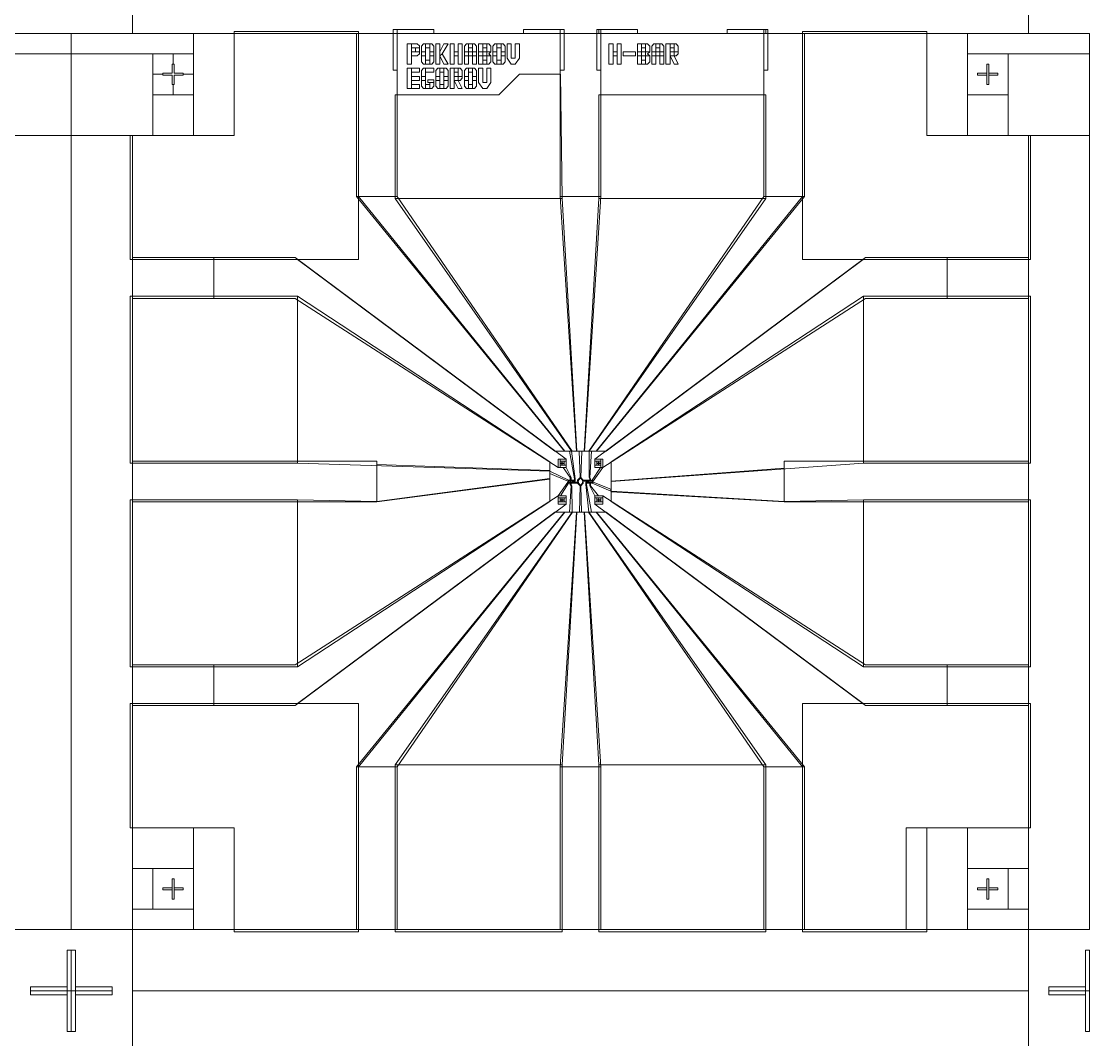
# Model space of a CAD drawing. Header units: millimetres. Extents: x -11355 to -1355, y 1102 to 18602.
# Drawn here: x -3978 to -1355, y 3482 to 5982 of the extents above; entities that cross this region are included whole.
import ezdxf

# ---------------------------------------------------------------- set-up
doc = ezdxf.new("R2010")
doc.units = ezdxf.units.MM
doc.header["$MEASUREMENT"] = 0
doc.layers.add('Etching', color=7, linetype='Continuous')
doc.layers.add('Ohmic', color=7, linetype='Continuous')
doc.layers.add('Mark', color=7, linetype='Continuous', plot=False)

msp = doc.modelspace()

# ---------------------------------------------------------------- linework, layer by layer
at = {"layer": 'Etching', "color": 242, "lineweight": 9}
for points in [[(-3705, 5951.5), (-1505, 5951.5), (-1505, 6101.5), (-3705, 6101.5), (-3705, 5951.5)], [(-4155, 5901.5), (-3855, 5901.5), (-3855, 5951.5), (-4155, 5951.5), (-4155, 5901.5)], [(-3855, 5901.5), (-3555, 5901.5), (-3555, 5951.5), (-3855, 5951.5), (-3855, 5901.5)], [(-3555, 5701.5), (-3455, 5701.5), (-3455, 5951.5), (-3555, 5951.5), (-3555, 5701.5)], [(-3155, 5551.5), (-3055, 5551.5), (-3055, 5951.5), (-3155, 5951.5), (-3155, 5551.5)], [(-2655, 5551.5), (-2555, 5551.5), (-2555, 5951.5), (-2655, 5951.5), (-2655, 5551.5)], [(-2155, 5551.5), (-2055, 5551.5), (-2055, 5951.5), (-2155, 5951.5), (-2155, 5551.5)], [(-1755, 5701.5), (-1655, 5701.5), (-1655, 5951.5), (-1755, 5951.5), (-1755, 5701.5)], [(-1655, 5901.5), (-1355, 5901.5), (-1355, 5951.5), (-1655, 5951.5), (-1655, 5901.5)], [(-4055, 5701.5), (-3855, 5701.5), (-3855, 5901.5), (-4055, 5901.5), (-4055, 5701.5)], [(-3855, 5701.5), (-3655, 5701.5), (-3655, 5901.5), (-3855, 5901.5), (-3855, 5701.5)], [(-1555, 5701.5), (-1355, 5701.5), (-1355, 5901.5), (-1555, 5901.5), (-1555, 5701.5)], [(-3655, 5701.5), (-3555, 5701.5), (-3555, 5801.5), (-3655, 5801.5), (-3655, 5701.5)], [(-1655, 5701.5), (-1555, 5701.5), (-1555, 5801.5), (-1655, 5801.5), (-1655, 5701.5)], [(-4005, 3751.5), (-3855, 3751.5), (-3855, 5701.5), (-4005, 5701.5), (-4005, 3751.5)], [(-3855, 3751.5), (-3705, 3751.5), (-3705, 5701.5), (-3855, 5701.5), (-3855, 3751.5)], [(-1505, 3751.5), (-1355, 3751.5), (-1355, 5701.5), (-1505, 5701.5), (-1505, 3751.5)], [(-2644.303, 4926.332), (-3155, 5551.5), (-3055, 5551.5), (-2625.63, 4926.5), (-2644.303, 4926.332)], [(-2614.921, 4926.501), (-2655, 5551.5), (-2555, 5551.5), (-2595.079, 4926.501), (-2614.921, 4926.501)], [(-2565.697, 4926.332), (-2055, 5551.5), (-2155, 5551.5), (-2584.37, 4926.5), (-2565.697, 4926.332)], [(-3705, 5301.5), (-3505, 5301.5), (-3505, 5401.5), (-3705, 5401.5), (-3705, 5301.5)], [(-3305, 5401.5), (-3505, 5401.5), (-3505, 5301.5), (-3305, 5301.5), (-2660, 4886.5), (-2660, 4906.5), (-2640, 4906.5), (-3305, 5401.5)], [(-1905, 5401.5), (-1705, 5401.5), (-1705, 5301.5), (-1905, 5301.5), (-2550, 4886.5), (-2550, 4906.5), (-2570, 4906.5), (-1905, 5401.5)], [(-1705, 5301.5), (-1505, 5301.5), (-1505, 5401.5), (-1705, 5401.5), (-1705, 5301.5)], [(-2660, 4886.5), (-2655, 4886.5), (-2655, 4906.5), (-2660, 4906.5), (-2660, 4886.5)], [(-2655, 4901.5), (-2640, 4901.5), (-2640, 4906.5), (-2655, 4906.5), (-2655, 4901.5)], [(-2632, 4926.442), (-2626.674, 4926.5), (-2618, 4858.5), (-2620, 4858.5), (-2632, 4926.442)], [(-2606, 4861.5), (-2604.001, 4861.5), (-2602, 4926.501), (-2608, 4926.501), (-2606, 4861.5)], [(-2578, 4926.442), (-2583.326, 4926.5), (-2584, 4861.5), (-2582, 4861.501), (-2578, 4926.442)], [(-2570, 4901.5), (-2555, 4901.5), (-2555, 4906.5), (-2570, 4906.5), (-2570, 4901.5)], [(-2555, 4886.5), (-2550, 4886.5), (-2550, 4906.5), (-2555, 4906.5), (-2555, 4886.5)], [(-3705, 4801.5), (-3105, 4801.5), (-3105, 4901.5), (-3705, 4901.5), (-3705, 4801.5)], [(-2680, 4878.487), (-2680, 4857.929), (-3105, 4801.5), (-3105, 4893.231), (-2680, 4878.487)], [(-2655, 4886.5), (-2640, 4886.5), (-2640, 4891.5), (-2655, 4891.5), (-2655, 4886.5)], [(-2640, 4886.5), (-2647.5, 4886.5), (-2630, 4861.465), (-2628, 4861.465), (-2640, 4886.5)], [(-2645, 4891.5), (-2640, 4891.5), (-2640, 4901.5), (-2645, 4901.5), (-2645, 4891.5)], [(-2555.888, 4886.5), (-2550, 4886.5), (-2574, 4853), (-2576, 4855), (-2555.888, 4886.5)], [(-2570, 4891.5), (-2565, 4891.5), (-2565, 4901.5), (-2570, 4901.5), (-2570, 4891.5)], [(-2570, 4886.5), (-2555, 4886.5), (-2555, 4891.5), (-2570, 4891.5), (-2570, 4886.5)], [(-2530.001, 4853), (-2530, 4826.681), (-2105, 4801.5), (-2105, 4884.19), (-2530.001, 4853)], [(-2105, 4801.5), (-1505, 4801.5), (-1505, 4901.5), (-2105, 4901.5), (-2105, 4801.5)], [(-2680, 4871.654), (-2636, 4853), (-2634, 4854.999), (-2680.004, 4877.335), (-2680, 4871.654)], [(-2636, 4853), (-2632, 4853), (-2631.998, 4855), (-2634, 4854.999), (-2636, 4853)], [(-2630, 4855), (-2628, 4855), (-2628, 4861.465), (-2630, 4861.465), (-2630, 4855)], [(-2628, 4855), (-2630, 4854.999), (-2630, 4853), (-2628, 4853), (-2628, 4855)], [(-2626, 4854.999), (-2618, 4854.999), (-2618, 4853), (-2626, 4853), (-2626, 4854.999)], [(-2620, 4855), (-2618, 4854.999), (-2618, 4858.5), (-2620, 4858.5), (-2620, 4855)], [(-2612, 4854.999), (-2609.998, 4854.999), (-2604.001, 4861.5), (-2606, 4861.5), (-2612, 4854.999)], [(-2612, 4853), (-2609.998, 4853), (-2609.998, 4854.999), (-2612, 4854.999), (-2612, 4853)], [(-2605.064, 4860.346), (-2600, 4854.999), (-2598, 4854.999), (-2604.001, 4861.5), (-2605.064, 4860.346)], [(-2600, 4853), (-2584, 4853), (-2584, 4854.999), (-2600, 4854.999), (-2600, 4853)], [(-2582, 4861.5), (-2584, 4861.5), (-2582, 4858.5), (-2580, 4858.5), (-2582, 4861.5)], [(-2580, 4858.5), (-2582, 4858.5), (-2582, 4854.999), (-2580, 4854.999), (-2580, 4858.5)], [(-2580, 4854.999), (-2582, 4854.999), (-2582, 4853.001), (-2580, 4852.953), (-2580, 4854.999)], [(-2574, 4853), (-2578, 4853), (-2578, 4855), (-2576, 4855), (-2574, 4853)], [(-2653.704, 4816.5), (-2659.792, 4816.5), (-2636, 4850), (-2634, 4848), (-2653.704, 4816.5)], [(-2634, 4848), (-2636, 4850), (-2632, 4850), (-2632.001, 4848), (-2634, 4848)], [(-2631.605, 4776.56), (-2625.63, 4776.5), (-2626, 4841.5), (-2628, 4841.5), (-2631.605, 4776.56)], [(-2630, 4848), (-2628, 4848), (-2628, 4850), (-2630, 4850), (-2630, 4848)], [(-2630, 4844.5), (-2628, 4844.5), (-2628, 4848), (-2630, 4848), (-2630, 4844.5)], [(-2628, 4841.5), (-2626, 4841.5), (-2628, 4844.5), (-2630, 4844.5), (-2628, 4841.5)], [(-2626, 4850), (-2609.998, 4850), (-2609.998, 4848), (-2626, 4848), (-2626, 4850)], [(-2612, 4848), (-2605.997, 4841.5), (-2604.933, 4842.655), (-2609.998, 4848), (-2612, 4848)], [(-2606, 4841.5), (-2604.001, 4841.5), (-2602.216, 4776.501), (-2607.009, 4776.501), (-2606, 4841.5)], [(-2605.997, 4841.5), (-2603.999, 4841.5), (-2598, 4848), (-2600, 4848), (-2605.997, 4841.5)], [(-2600, 4850), (-2598, 4850), (-2598, 4848), (-2600, 4848), (-2600, 4850)], [(-2584, 4848), (-2592, 4848), (-2592, 4850), (-2584, 4850), (-2584, 4848)], [(-2592, 4844.5), (-2590, 4844.5), (-2590, 4848), (-2592, 4848), (-2592, 4844.5)], [(-2578.249, 4776.561), (-2584.37, 4776.5), (-2592, 4844.5), (-2590, 4844.5), (-2578.249, 4776.561)], [(-2582, 4841.5), (-2580, 4841.5), (-2580, 4850.06), (-2582, 4850.06), (-2582, 4841.5)], [(-2570, 4816.5), (-2560.988, 4816.5), (-2580, 4841.5), (-2582, 4841.5), (-2570, 4816.5)], [(-2576, 4848), (-2578, 4848), (-2578, 4850), (-2574, 4850), (-2576, 4848)], [(-2530.011, 4828.28), (-2576, 4848), (-2574, 4850), (-2530.011, 4833.331), (-2530.011, 4828.28)], [(-3305, 4301.5), (-3505, 4301.5), (-3505, 4401.5), (-3305, 4401.5), (-2660, 4816.5), (-2660, 4796.5), (-2640, 4796.5), (-3305, 4301.5)], [(-2660, 4811.5), (-2640, 4811.5), (-2640, 4816.5), (-2660, 4816.5), (-2660, 4811.5)], [(-2660, 4801.5), (-2655, 4801.5), (-2655, 4811.5), (-2660, 4811.5), (-2660, 4801.5)], [(-2660, 4796.5), (-2640, 4796.5), (-2640, 4801.5), (-2660, 4801.5), (-2660, 4796.5)], [(-2645, 4801.5), (-2640, 4801.5), (-2640, 4811.5), (-2645, 4811.5), (-2645, 4801.5)], [(-2570, 4811.5), (-2550, 4811.5), (-2550, 4816.5), (-2570, 4816.5), (-2570, 4811.5)], [(-1905, 4301.5), (-1705, 4301.5), (-1705, 4401.5), (-1905, 4401.5), (-2550, 4816.5), (-2550, 4796.5), (-2570, 4796.5), (-1905, 4301.5)], [(-2570, 4801.5), (-2565, 4801.5), (-2565, 4811.5), (-2570, 4811.5), (-2570, 4801.5)], [(-2570, 4796.5), (-2550, 4796.5), (-2550, 4801.5), (-2570, 4801.5), (-2570, 4796.5)], [(-2555, 4801.5), (-2550, 4801.5), (-2550, 4811.5), (-2555, 4811.5), (-2555, 4801.5)], [(-2644.303, 4776.668), (-3155, 4151.5), (-3055, 4151.5), (-2624.63, 4776.5), (-2644.303, 4776.668)], [(-2615, 4776.5), (-2655, 4151.5), (-2555, 4151.5), (-2595, 4776.501), (-2615, 4776.5)], [(-2565.697, 4776.668), (-2055, 4151.5), (-2155, 4151.5), (-2585.37, 4776.5), (-2565.697, 4776.668)], [(-3705, 4301.5), (-3505, 4301.5), (-3505, 4401.5), (-3705, 4401.5), (-3705, 4301.5)], [(-1705, 4301.5), (-1505, 4301.5), (-1505, 4401.5), (-1705, 4401.5), (-1705, 4301.5)], [(-3155, 3751.5), (-3055, 3751.5), (-3055, 4151.5), (-3155, 4151.5), (-3155, 3751.5)], [(-2655, 3751.5), (-2555, 3751.5), (-2555, 4151.5), (-2655, 4151.5), (-2655, 3751.5)], [(-2155, 3751.5), (-2055, 3751.5), (-2055, 4151.5), (-2155, 4151.5), (-2155, 3751.5)], [(-3705, 3901.5), (-3555, 3901.5), (-3555, 4001.5), (-3705, 4001.5), (-3705, 3901.5)], [(-3555, 3751.5), (-3455, 3751.5), (-3455, 4001.5), (-3555, 4001.5), (-3555, 3751.5)], [(-1805, 3751.5), (-1655, 3751.5), (-1655, 4001.5), (-1805, 4001.5), (-1805, 3751.5)], [(-1655, 3901.5), (-1505, 3901.5), (-1505, 4001.5), (-1655, 4001.5), (-1655, 3901.5)], [(-3705, 3801.5), (-3655, 3801.5), (-3655, 3901.5), (-3705, 3901.5), (-3705, 3801.5)], [(-1555, 3801.5), (-1505, 3801.5), (-1505, 3901.5), (-1555, 3901.5), (-1555, 3801.5)], [(-3705, 3751.5), (-3555, 3751.5), (-3555, 3801.5), (-3705, 3801.5), (-3705, 3751.5)], [(-1655, 3751.5), (-1505, 3751.5), (-1505, 3801.5), (-1655, 3801.5), (-1655, 3751.5)], [(-3705, 3601.5), (-1505, 3601.5), (-1505, 3751.5), (-3705, 3751.5), (-3705, 3601.5)], [(-3705, 3451.5), (-1505, 3451.5), (-1505, 3601.5), (-3705, 3601.5), (-3705, 3451.5)]]:
    msp.add_lwpolyline(points, dxfattribs=at)
at = {"layer": 'Mark', "color": 250, "lineweight": 9}
for points in [[(-3655, 5901.5), (-3605, 5901.5), (-3605, 5876.5), (-3607.5, 5876.5), (-3607.5, 5854), (-3630, 5854), (-3630, 5851.5), (-3655, 5851.5), (-3655, 5901.5)], [(-3555, 5901.5), (-3605, 5901.5), (-3605, 5876.5), (-3602.5, 5876.5), (-3602.5, 5854), (-3580, 5854), (-3580, 5851.5), (-3555, 5851.5), (-3555, 5901.5)], [(-3655, 5801.5), (-3605, 5801.5), (-3605, 5826.5), (-3607.5, 5826.5), (-3607.5, 5849), (-3630, 5849), (-3630, 5851.5), (-3655, 5851.5), (-3655, 5801.5)], [(-3555, 5801.5), (-3605, 5801.5), (-3605, 5826.5), (-3602.5, 5826.5), (-3602.5, 5849), (-3580, 5849), (-3580, 5851.5), (-3555, 5851.5), (-3555, 5801.5)]]:
    msp.add_lwpolyline(points, dxfattribs=at)
at = {"layer": 'Ohmic', "color": 114, "lineweight": 9}
for points in [[(-3710, 5396.5), (-3150, 5396.5), (-3150, 5956.5), (-3455, 5956.5), (-3455, 5701.5), (-3710, 5701.5), (-3710, 5396.5)], [(-3065, 5861.5), (-3055, 5861.5), (-3055, 5961.5), (-3065, 5961.5), (-3065, 5861.5)], [(-2965, 5951.5), (-2965, 5961.5), (-3055, 5961.5), (-3055, 5951.5), (-2965, 5951.5)], [(-2745, 5951.5), (-2745, 5961.5), (-2655, 5961.5), (-2655, 5951.5), (-2745, 5951.5)], [(-2655, 5861.5), (-2645, 5861.5), (-2645, 5961.5), (-2655, 5961.5), (-2655, 5861.5)], [(-2565, 5861.5), (-2555, 5861.5), (-2555, 5961.5), (-2565, 5961.5), (-2565, 5861.5)], [(-2465, 5951.5), (-2465, 5961.5), (-2560, 5961.5), (-2560, 5951.5), (-2465, 5951.5)], [(-2245, 5951.5), (-2245, 5961.5), (-2150, 5961.5), (-2150, 5951.5), (-2245, 5951.5)], [(-2155, 5861.5), (-2145, 5861.5), (-2145, 5961.5), (-2155, 5961.5), (-2155, 5861.5)], [(-1500, 5396.5), (-2060, 5396.5), (-2060, 5956.5), (-1755, 5956.5), (-1755, 5701.5), (-1500, 5701.5), (-1500, 5396.5)], [(-3030, 5876.484), (-3020, 5876.484), (-3020, 5926.484), (-3030, 5926.484), (-3030, 5876.484)], [(-3020, 5926.484), (-3020, 5916.484), (-3000, 5916.484), (-3000, 5921.468), (-3005.597, 5926.484), (-3020, 5926.484)], [(-3020, 5896.484), (-3020, 5906.484), (-3000, 5906.484), (-3000, 5901.5), (-3005.597, 5896.484), (-3020, 5896.484)], [(-3010, 5906.484), (-3010, 5916.484), (-3000, 5916.484), (-3000, 5906.484), (-3010, 5906.484)], [(-2995, 5906.5), (-2985, 5906.5), (-2985, 5926.5), (-2989.984, 5926.5), (-2995, 5920.903), (-2995, 5906.5)], [(-2995, 5896.5), (-2985, 5896.5), (-2985, 5906.5), (-2995, 5906.5), (-2995, 5896.5)], [(-2985, 5916.5), (-2975, 5916.5), (-2975, 5926.5), (-2985, 5926.5), (-2985, 5916.5)], [(-2965, 5906.5), (-2975, 5906.5), (-2975, 5926.5), (-2970.016, 5926.5), (-2965, 5920.903), (-2965, 5906.5)], [(-2975, 5896.5), (-2965, 5896.5), (-2965, 5906.5), (-2975, 5906.5), (-2975, 5896.5)], [(-2960, 5876.484), (-2950, 5876.484), (-2950, 5926.484), (-2960, 5926.484), (-2960, 5876.484)], [(-2950, 5906.484), (-2940, 5926.484), (-2930, 5926.484), (-2944.433, 5901.484), (-2950, 5896.484), (-2950, 5906.484)], [(-2950, 5896.484), (-2940, 5876.484), (-2930, 5876.484), (-2944.433, 5901.484), (-2950, 5896.484)], [(-2925, 5876.484), (-2915, 5876.484), (-2915, 5926.484), (-2925, 5926.484), (-2925, 5876.484)], [(-2915, 5896.484), (-2905, 5896.484), (-2905, 5906.484), (-2915, 5906.484), (-2915, 5896.484)], [(-2905, 5876.484), (-2895, 5876.484), (-2895, 5926.484), (-2905, 5926.484), (-2905, 5876.484)], [(-2890, 5906.484), (-2880, 5906.484), (-2880, 5926.484), (-2884.984, 5926.484), (-2890, 5920.887), (-2890, 5906.484)], [(-2890, 5896.484), (-2880, 5896.484), (-2880, 5906.484), (-2890, 5906.484), (-2890, 5896.484)], [(-2880, 5916.484), (-2870, 5916.484), (-2870, 5926.484), (-2880, 5926.484), (-2880, 5916.484)], [(-2880, 5896.484), (-2870, 5896.484), (-2870, 5906.484), (-2880, 5906.484), (-2880, 5896.484)], [(-2860, 5906.484), (-2870, 5906.484), (-2870, 5926.484), (-2865.016, 5926.484), (-2860, 5920.887), (-2860, 5906.484)], [(-2870, 5896.484), (-2860, 5896.484), (-2860, 5906.484), (-2870, 5906.484), (-2870, 5896.484)], [(-2855, 5906.484), (-2845, 5906.484), (-2845, 5926.484), (-2855, 5926.484), (-2855, 5906.484)], [(-2855, 5896.484), (-2845, 5896.484), (-2845, 5906.484), (-2855, 5906.484), (-2855, 5896.484)], [(-2845, 5916.484), (-2835, 5916.484), (-2835, 5926.484), (-2845, 5926.484), (-2845, 5916.484)], [(-2845, 5896.484), (-2835, 5896.484), (-2835, 5906.484), (-2845, 5906.484), (-2845, 5896.484)], [(-2825, 5906.484), (-2835, 5906.484), (-2835, 5926.484), (-2830.016, 5926.484), (-2825, 5920.887), (-2825, 5906.484)], [(-2835, 5906.484), (-2825, 5906.484), (-2830, 5902.19), (-2825, 5896.484), (-2835, 5896.484), (-2835, 5906.484)], [(-2820, 5906.484), (-2810, 5906.484), (-2810, 5926.484), (-2814.984, 5926.484), (-2820, 5920.887), (-2820, 5906.484)], [(-2820, 5896.484), (-2810, 5896.484), (-2810, 5906.484), (-2820, 5906.484), (-2820, 5896.484)], [(-2810, 5916.484), (-2800, 5916.484), (-2800, 5926.484), (-2810, 5926.484), (-2810, 5916.484)], [(-2790, 5906.484), (-2800, 5906.484), (-2800, 5926.484), (-2795.016, 5926.484), (-2790, 5920.887), (-2790, 5906.484)], [(-2800, 5896.484), (-2790, 5896.484), (-2790, 5906.484), (-2800, 5906.484), (-2800, 5896.484)], [(-2765, 5876.484), (-2775, 5876.484), (-2785, 5891.389), (-2785, 5926.484), (-2775, 5926.484), (-2775, 5891.389), (-2765, 5891.389), (-2765, 5926.484), (-2755, 5926.484), (-2755, 5891.389), (-2765, 5876.484)], [(-2535, 5876.484), (-2525, 5876.484), (-2525, 5926.484), (-2535, 5926.484), (-2535, 5876.484)], [(-2525, 5896.484), (-2515, 5896.484), (-2515, 5906.484), (-2525, 5906.484), (-2525, 5896.484)], [(-2515, 5876.484), (-2505, 5876.484), (-2505, 5926.484), (-2515, 5926.484), (-2515, 5876.484)], [(-2500.038, 5906.483), (-2470.049, 5906.483), (-2470.049, 5896.484), (-2500.038, 5896.483), (-2500.038, 5906.483)], [(-2465.032, 5906.484), (-2455.032, 5906.484), (-2455.032, 5926.484), (-2465.032, 5926.484), (-2465.032, 5906.484)], [(-2465.032, 5896.484), (-2455.032, 5896.484), (-2455.032, 5906.484), (-2465.032, 5906.484), (-2465.032, 5896.484)], [(-2455.032, 5916.484), (-2445.032, 5916.484), (-2445.032, 5926.484), (-2455.032, 5926.484), (-2455.032, 5916.484)], [(-2455.032, 5896.484), (-2445.032, 5896.484), (-2445.032, 5906.484), (-2455.032, 5906.484), (-2455.032, 5896.484)], [(-2435.032, 5906.484), (-2445.032, 5906.484), (-2445.032, 5926.484), (-2440.048, 5926.484), (-2435.032, 5920.887), (-2435.032, 5906.484)], [(-2445.032, 5906.484), (-2435.032, 5906.484), (-2440.032, 5902.19), (-2435.032, 5896.484), (-2445.032, 5896.484), (-2445.032, 5906.484)], [(-2430.038, 5906.484), (-2420.038, 5906.484), (-2420.038, 5926.484), (-2425.022, 5926.484), (-2430.038, 5920.887), (-2430.038, 5906.484)], [(-2430.038, 5896.484), (-2420.038, 5896.484), (-2420.038, 5906.484), (-2430.038, 5906.484), (-2430.038, 5896.484)], [(-2420.038, 5916.484), (-2410.038, 5916.484), (-2410.038, 5926.484), (-2420.038, 5926.484), (-2420.038, 5916.484)], [(-2420.038, 5896.484), (-2410.038, 5896.484), (-2410.038, 5906.484), (-2420.038, 5906.484), (-2420.038, 5896.484)], [(-2400.038, 5906.484), (-2410.038, 5906.484), (-2410.038, 5926.484), (-2405.054, 5926.484), (-2400.038, 5920.887), (-2400.038, 5906.484)], [(-2410.038, 5896.484), (-2400.038, 5896.484), (-2400.038, 5906.484), (-2410.038, 5906.484), (-2410.038, 5896.484)], [(-2395.038, 5876.484), (-2385.038, 5876.484), (-2385.038, 5926.484), (-2395.038, 5926.484), (-2395.038, 5876.484)], [(-2385.038, 5926.484), (-2375.038, 5926.484), (-2375.038, 5916.484), (-2385.038, 5916.484), (-2385.038, 5926.484)], [(-2385.038, 5906.484), (-2375.038, 5906.484), (-2375.038, 5896.484), (-2385.038, 5896.484), (-2385.038, 5906.484)], [(-2365.038, 5906.484), (-2375.038, 5906.484), (-2375.038, 5926.484), (-2370.054, 5926.484), (-2365.038, 5920.887), (-2365.038, 5906.484)], [(-2365.063, 5906.52), (-2375.038, 5906.484), (-2375.038, 5896.484), (-2370.054, 5896.484), (-2365.038, 5902.081), (-2365.063, 5906.52)], [(-2995, 5896.5), (-2985, 5896.5), (-2985, 5876.5), (-2989.984, 5876.5), (-2995, 5882.097), (-2995, 5896.5)], [(-2985, 5876.5), (-2975, 5876.5), (-2975, 5886.5), (-2985, 5886.5), (-2985, 5876.5)], [(-2965, 5896.5), (-2975, 5896.5), (-2975, 5876.5), (-2970.016, 5876.5), (-2965, 5882.097), (-2965, 5896.5)], [(-2890, 5896.484), (-2880, 5896.484), (-2880, 5876.484), (-2890, 5876.484), (-2890, 5896.484)], [(-2860, 5896.484), (-2870, 5896.484), (-2870, 5876.484), (-2860, 5876.484), (-2860, 5896.484)], [(-2855, 5896.484), (-2845, 5896.484), (-2845, 5876.484), (-2855, 5876.484), (-2855, 5896.484)], [(-2845, 5876.484), (-2835, 5876.484), (-2835, 5886.484), (-2845, 5886.484), (-2845, 5876.484)], [(-2825, 5896.484), (-2835, 5896.484), (-2835, 5876.484), (-2830.016, 5876.484), (-2825, 5882.081), (-2825, 5896.484)], [(-2820, 5896.484), (-2810, 5896.484), (-2810, 5876.484), (-2814.984, 5876.484), (-2820, 5882.081), (-2820, 5896.484)], [(-2810, 5876.484), (-2800, 5876.484), (-2800, 5886.484), (-2810, 5886.484), (-2810, 5876.484)], [(-2790, 5896.484), (-2800, 5896.484), (-2800, 5876.484), (-2795.016, 5876.484), (-2790, 5882.081), (-2790, 5896.484)], [(-2465.032, 5896.484), (-2455.032, 5896.484), (-2455.032, 5876.484), (-2465.032, 5876.484), (-2465.032, 5896.484)], [(-2455.032, 5876.484), (-2445.032, 5876.484), (-2445.032, 5886.484), (-2455.032, 5886.484), (-2455.032, 5876.484)], [(-2435.032, 5896.484), (-2445.032, 5896.484), (-2445.032, 5876.484), (-2440.048, 5876.484), (-2435.032, 5882.081), (-2435.032, 5896.484)], [(-2430.038, 5896.484), (-2420.038, 5896.484), (-2420.038, 5876.484), (-2430.038, 5876.484), (-2430.038, 5896.484)], [(-2400.038, 5896.484), (-2410.038, 5896.484), (-2410.038, 5876.484), (-2400.038, 5876.484), (-2400.038, 5896.484)], [(-2385.038, 5896.484), (-2375.038, 5876.484), (-2365.05, 5876.54), (-2375.038, 5896.484), (-2385.038, 5896.484)], [(-1607.5, 5826.5), (-1602.5, 5826.5), (-1602.5, 5876.5), (-1607.5, 5876.5), (-1607.5, 5826.5)], [(-3060, 5546.5), (-2650, 5546.5), (-2654, 5851.5), (-2755, 5851.5), (-2805, 5801.5), (-3060, 5801.5), (-3060, 5546.5)], [(-3030, 5816.484), (-3020, 5816.484), (-3020, 5866.484), (-3030, 5866.484), (-3030, 5816.484)], [(-3020, 5856.484), (-3000, 5856.484), (-3000, 5866.484), (-3020, 5866.484), (-3020, 5856.484)], [(-2995.038, 5846.484), (-2985.038, 5846.484), (-2985.038, 5866.484), (-2990.022, 5866.484), (-2995.038, 5860.887), (-2995.038, 5846.484)], [(-2985.038, 5856.484), (-2965.038, 5856.484), (-2965.038, 5866.484), (-2985.038, 5866.484), (-2985.038, 5856.484)], [(-2960.032, 5846.484), (-2950.032, 5846.484), (-2950.032, 5866.484), (-2955.016, 5866.484), (-2960.032, 5860.887), (-2960.032, 5846.484)], [(-2950.032, 5856.484), (-2940.032, 5856.484), (-2940.032, 5866.484), (-2950.032, 5866.484), (-2950.032, 5856.484)], [(-2930.032, 5846.484), (-2940.032, 5846.484), (-2940.032, 5866.484), (-2935.048, 5866.484), (-2930.032, 5860.887), (-2930.032, 5846.484)], [(-2925.038, 5816.484), (-2915.038, 5816.484), (-2915.038, 5866.484), (-2925.038, 5866.484), (-2925.038, 5816.484)], [(-2915.038, 5866.484), (-2905.038, 5866.484), (-2905.038, 5856.484), (-2915.038, 5856.484), (-2915.038, 5866.484)], [(-2895.038, 5846.484), (-2905.038, 5846.484), (-2905.038, 5866.484), (-2900.054, 5866.484), (-2895.038, 5860.887), (-2895.038, 5846.484)], [(-2890.038, 5846.484), (-2880.038, 5846.484), (-2880.038, 5866.484), (-2885.022, 5866.484), (-2890.038, 5860.887), (-2890.038, 5846.484)], [(-2880.038, 5856.484), (-2870.038, 5856.484), (-2870.038, 5866.484), (-2880.038, 5866.484), (-2880.038, 5856.484)], [(-2860.038, 5846.484), (-2870.038, 5846.484), (-2870.038, 5866.484), (-2865.054, 5866.484), (-2860.038, 5860.887), (-2860.038, 5846.484)], [(-2835.038, 5816.484), (-2845.038, 5816.484), (-2855.038, 5831.389), (-2855.038, 5866.484), (-2845.038, 5866.484), (-2845.038, 5831.389), (-2835.038, 5831.389), (-2835.038, 5866.484), (-2825.038, 5866.484), (-2825.038, 5831.389), (-2835.038, 5816.484)], [(-1630, 5854), (-1630, 5849), (-1607.5, 5849), (-1607.5, 5854), (-1630, 5854)], [(-1580, 5854), (-1580, 5849), (-1602.5, 5849), (-1602.5, 5854), (-1580, 5854)], [(-3020, 5836.484), (-3000, 5836.484), (-3000, 5846.484), (-3020, 5846.484), (-3020, 5836.484)], [(-3020, 5816.484), (-3000, 5816.484), (-3000, 5826.484), (-3020, 5826.484), (-3020, 5816.484)], [(-2995.038, 5836.484), (-2985.038, 5836.484), (-2985.038, 5846.484), (-2995.038, 5846.484), (-2995.038, 5836.484)], [(-2995.038, 5836.484), (-2985.038, 5836.484), (-2985.038, 5816.484), (-2990.022, 5816.484), (-2995.038, 5822.081), (-2995.038, 5836.484)], [(-2985.038, 5826.484), (-2975.038, 5826.484), (-2975.038, 5816.484), (-2985.038, 5816.484), (-2985.038, 5826.484)], [(-2965.05, 5837.766), (-2965.056, 5831.613), (-2979.677, 5831.673), (-2979.677, 5837.766), (-2975.038, 5837.766), (-2965.05, 5837.766)], [(-2965.056, 5831.613), (-2975.038, 5831.674), (-2975.038, 5816.484), (-2970.054, 5816.484), (-2965.038, 5822.081), (-2965.056, 5831.613)], [(-2960.032, 5836.484), (-2950.032, 5836.484), (-2950.032, 5846.484), (-2960.032, 5846.484), (-2960.032, 5836.484)], [(-2960.032, 5836.484), (-2950.032, 5836.484), (-2950.032, 5816.484), (-2955.016, 5816.484), (-2960.032, 5822.081), (-2960.032, 5836.484)], [(-2950.032, 5816.484), (-2940.032, 5816.484), (-2940.032, 5826.484), (-2950.032, 5826.484), (-2950.032, 5816.484)], [(-2940.032, 5836.484), (-2930.032, 5836.484), (-2930.032, 5846.484), (-2940.032, 5846.484), (-2940.032, 5836.484)], [(-2930.032, 5836.484), (-2940.032, 5836.484), (-2940.032, 5816.484), (-2935.048, 5816.484), (-2930.032, 5822.081), (-2930.032, 5836.484)], [(-2915.038, 5846.484), (-2905.038, 5846.484), (-2905.038, 5836.484), (-2915.038, 5836.484), (-2915.038, 5846.484)], [(-2915.038, 5836.484), (-2905.038, 5816.484), (-2895.05, 5816.54), (-2905.038, 5836.484), (-2915.038, 5836.484)], [(-2895.063, 5846.52), (-2905.038, 5846.484), (-2905.038, 5836.484), (-2900.054, 5836.484), (-2895.038, 5842.081), (-2895.063, 5846.52)], [(-2890.038, 5836.484), (-2880.038, 5836.484), (-2880.038, 5846.484), (-2890.038, 5846.484), (-2890.038, 5836.484)], [(-2890.038, 5836.484), (-2880.038, 5836.484), (-2880.038, 5816.484), (-2885.022, 5816.484), (-2890.038, 5822.081), (-2890.038, 5836.484)], [(-2880.038, 5816.484), (-2870.038, 5816.484), (-2870.038, 5826.484), (-2880.038, 5826.484), (-2880.038, 5816.484)], [(-2870.038, 5836.484), (-2860.038, 5836.484), (-2860.038, 5846.484), (-2870.038, 5846.484), (-2870.038, 5836.484)], [(-2860.038, 5836.484), (-2870.038, 5836.484), (-2870.038, 5816.484), (-2865.054, 5816.484), (-2860.038, 5822.081), (-2860.038, 5836.484)], [(-2560, 5546.5), (-2150, 5546.5), (-2150, 5801.5), (-2560, 5801.5), (-2560, 5546.5)], [(-3299.282, 5396.5), (-3150, 5396.5), (-3150, 5551.496), (-2643.303, 4926.332), (-2667.855, 4926.332), (-3299.282, 5396.5)], [(-2626.676, 4926.5), (-3060, 5546.5), (-2650, 5546.5), (-2613.921, 4926.501), (-2626.676, 4926.5)], [(-2583.324, 4926.5), (-2150, 5546.5), (-2560, 5546.5), (-2596.079, 4926.501), (-2583.324, 4926.5)], [(-1910.718, 5396.5), (-2060, 5396.5), (-2060, 5551.496), (-2566.697, 4926.332), (-2542.145, 4926.332), (-1910.718, 5396.5)], [(-3710, 4896.5), (-3300, 4896.5), (-3300, 5306.5), (-3710, 5306.5), (-3710, 4896.5)], [(-3300, 4896.5), (-3300, 5306.5), (-2680, 4900.368), (-2680, 4877.487), (-3300, 4896.5)], [(-1910, 4896.5), (-1910, 5306.5), (-2530, 4900.368), (-2530, 4852.179), (-1910, 4896.5)], [(-1910, 4896.5), (-1500, 4896.5), (-1500, 5306.5), (-1910, 5306.5), (-1910, 4896.5)], [(-2653, 4896), (-2653, 4897), (-2650.5, 4897), (-2650.5, 4896), (-2653, 4896)], [(-2650.5, 4893.5), (-2649.5, 4893.5), (-2649.5, 4899.5), (-2650.5, 4899.5), (-2650.5, 4893.5)], [(-2649.5, 4896), (-2649.5, 4897), (-2647, 4897), (-2647, 4896), (-2649.5, 4896)], [(-2560.5, 4896), (-2560.5, 4897), (-2563, 4897), (-2563, 4896), (-2560.5, 4896)], [(-2560.5, 4893.5), (-2559.5, 4893.5), (-2559.5, 4899.5), (-2560.5, 4899.5), (-2560.5, 4893.5)], [(-2557, 4896), (-2557, 4897), (-2559.5, 4897), (-2559.5, 4896), (-2557, 4896)], [(-3300, 4396.5), (-3300, 4568.954), (-3300, 4806.5), (-3105, 4802.5), (-2680, 4858.929), (-2680, 4802.668), (-3300, 4396.5)], [(-1910, 4396.5), (-1910, 4568.954), (-1910, 4806.5), (-2105, 4802.5), (-2530, 4827.861), (-2530, 4802.668), (-1910, 4396.5)], [(-3710, 4396.5), (-3300, 4396.5), (-3300, 4806.5), (-3710, 4806.5), (-3710, 4396.5)], [(-2653, 4806), (-2653, 4807), (-2650.5, 4807), (-2650.5, 4806), (-2653, 4806)], [(-2650.5, 4803.5), (-2649.5, 4803.5), (-2649.5, 4809.5), (-2650.5, 4809.5), (-2650.5, 4803.5)], [(-2649.5, 4806), (-2649.5, 4807), (-2647, 4807), (-2647, 4806), (-2649.5, 4806)], [(-2560.5, 4806), (-2560.5, 4807), (-2563, 4807), (-2563, 4806), (-2560.5, 4806)], [(-2560.5, 4803.5), (-2559.5, 4803.5), (-2559.5, 4809.5), (-2560.5, 4809.5), (-2560.5, 4803.5)], [(-2557, 4806), (-2557, 4807), (-2559.5, 4807), (-2559.5, 4806), (-2557, 4806)], [(-1910, 4396.5), (-1500, 4396.5), (-1500, 4806.5), (-1910, 4806.5), (-1910, 4396.5)], [(-3299.282, 4306.5), (-3150, 4306.5), (-3150, 4151.504), (-2643.303, 4776.668), (-2667.855, 4776.668), (-3299.282, 4306.5)], [(-2650, 4156.5), (-3060, 4156.5), (-2625.63, 4776.5), (-2614, 4776.5), (-2650, 4156.5)], [(-2560, 4156.5), (-2150, 4156.5), (-2584.37, 4776.5), (-2596, 4776.5), (-2560, 4156.5)], [(-1910.718, 4306.5), (-2060, 4306.5), (-2060, 4151.504), (-2566.697, 4776.668), (-2542.145, 4776.668), (-1910.718, 4306.5)], [(-3710, 4306.5), (-3150, 4306.5), (-3150, 3746.5), (-3455, 3746.5), (-3455, 4001.5), (-3710, 4001.5), (-3710, 4306.5)], [(-1500, 4306.5), (-2060, 4306.5), (-2060, 3746.5), (-1755, 3746.5), (-1755, 4001.5), (-1500, 4001.5), (-1500, 4306.5)], [(-3060, 3746.5), (-2650, 3746.5), (-2650, 4156.5), (-3060, 4156.5), (-3060, 3746.5)], [(-2560, 3746.5), (-2150, 3746.5), (-2150, 4156.5), (-2560, 4156.5), (-2560, 3746.5)], [(-3607.5, 3826.5), (-3602.5, 3826.5), (-3602.5, 3876.5), (-3607.5, 3876.5), (-3607.5, 3826.5)], [(-1607.5, 3826.5), (-1602.5, 3826.5), (-1602.5, 3876.5), (-1607.5, 3876.5), (-1607.5, 3826.5)], [(-3630, 3854), (-3630, 3849), (-3607.5, 3849), (-3607.5, 3854), (-3630, 3854)], [(-3580, 3854), (-3580, 3849), (-3602.5, 3849), (-3602.5, 3854), (-3580, 3854)], [(-1630, 3854), (-1630, 3849), (-1607.5, 3849), (-1607.5, 3854), (-1630, 3854)], [(-1580, 3854), (-1580, 3849), (-1602.5, 3849), (-1602.5, 3854), (-1580, 3854)], [(-3865, 3601.5), (-3855, 3601.5), (-3855, 3701.5), (-3865, 3701.5), (-3865, 3601.5)], [(-3855, 3601.5), (-3845, 3601.5), (-3845, 3701.5), (-3855, 3701.5), (-3855, 3601.5)], [(-1365, 3601.5), (-1355, 3601.5), (-1355, 3701.5), (-1365, 3701.5), (-1365, 3601.5)], [(-3955, 3611.5), (-3955, 3601.5), (-3865, 3601.5), (-3865, 3611.5), (-3955, 3611.5)], [(-3955, 3591.5), (-3955, 3601.5), (-3865, 3601.5), (-3865, 3591.5), (-3955, 3591.5)], [(-3865, 3501.5), (-3855, 3501.5), (-3855, 3601.5), (-3865, 3601.5), (-3865, 3501.5)], [(-3855, 3501.5), (-3845, 3501.5), (-3845, 3601.5), (-3855, 3601.5), (-3855, 3501.5)], [(-3755, 3611.5), (-3755, 3601.5), (-3845, 3601.5), (-3845, 3611.5), (-3755, 3611.5)], [(-3755, 3591.5), (-3755, 3601.5), (-3845, 3601.5), (-3845, 3591.5), (-3755, 3591.5)], [(-1455, 3611.5), (-1455, 3601.5), (-1365, 3601.5), (-1365, 3611.5), (-1455, 3611.5)], [(-1455, 3591.5), (-1455, 3601.5), (-1365, 3601.5), (-1365, 3591.5), (-1455, 3591.5)], [(-1365, 3501.5), (-1355, 3501.5), (-1355, 3601.5), (-1365, 3601.5), (-1365, 3501.5)]]:
    msp.add_lwpolyline(points, dxfattribs=at)

doc.saveas('drawing.dxf')
